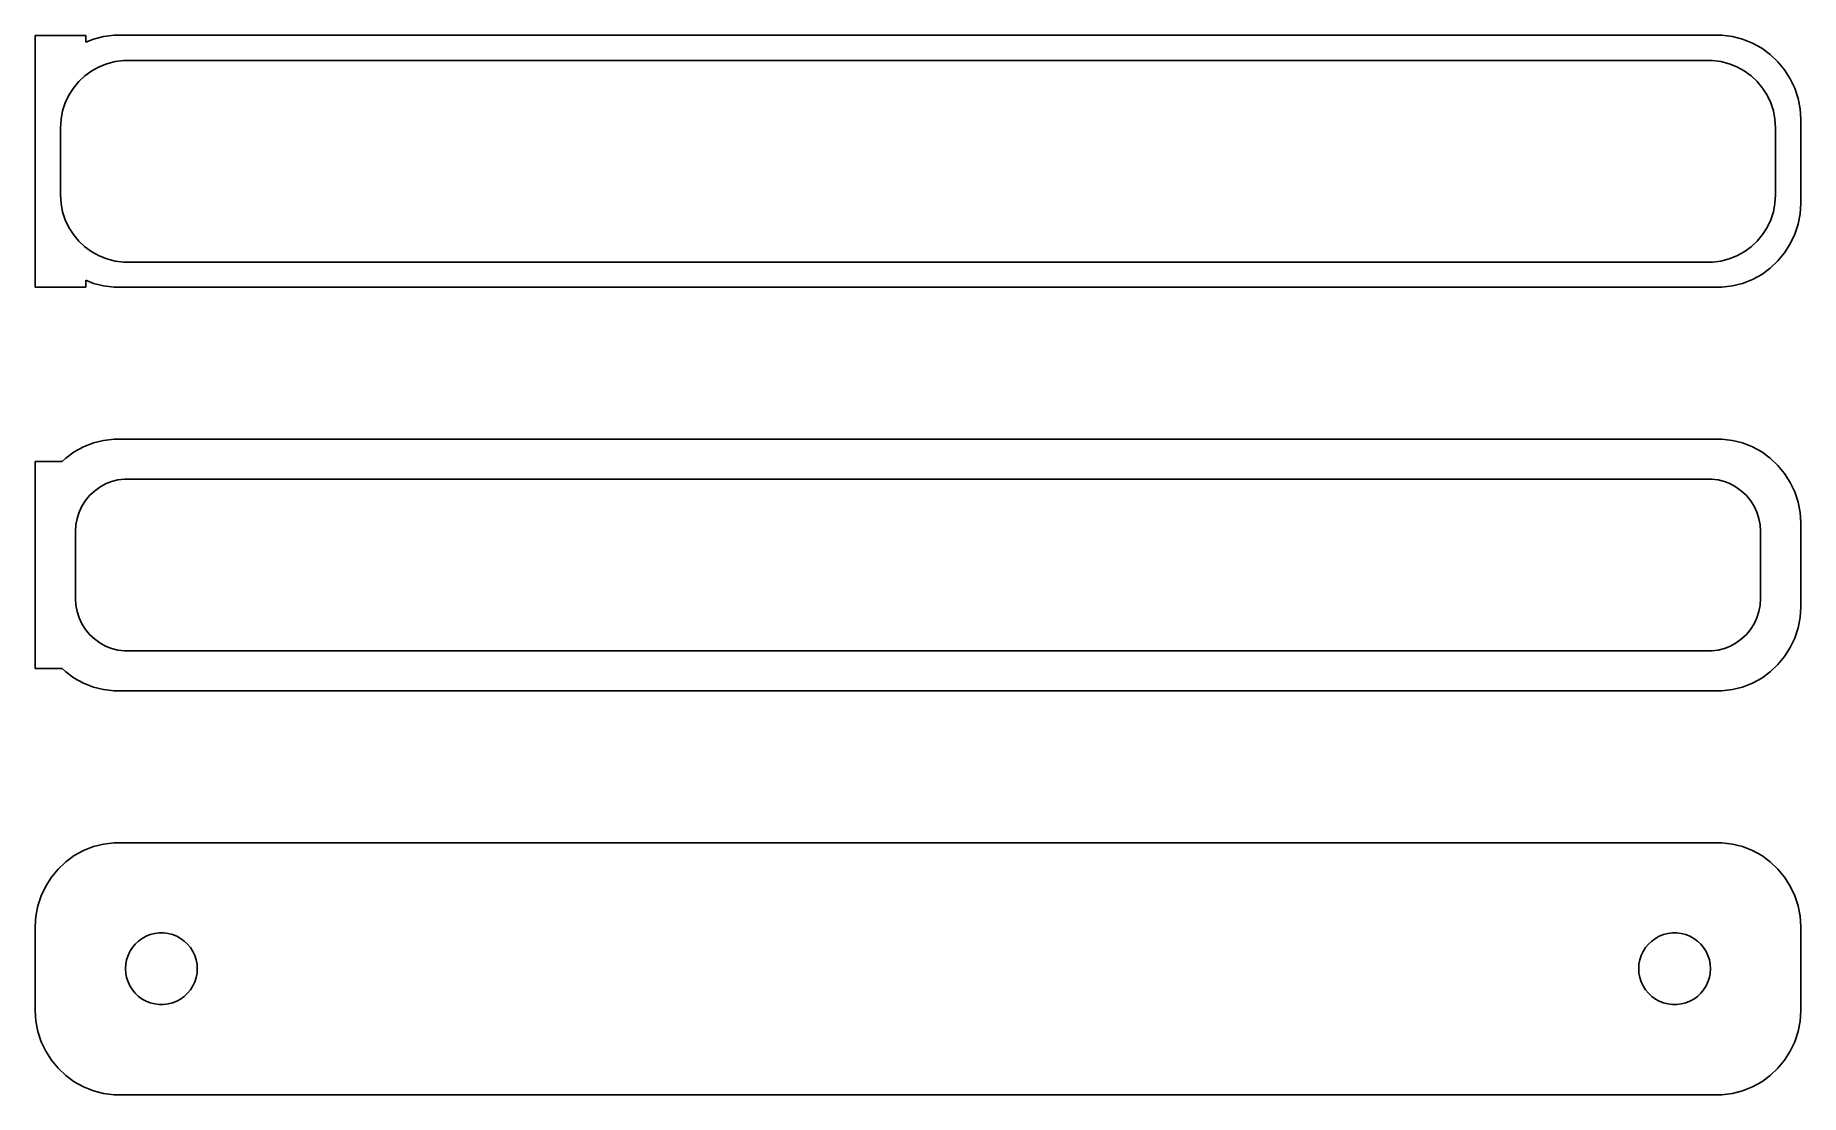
# Model space of a CAD drawing. Header units: metres. Extents: x -52 to 52, y 65 to 127.
import ezdxf

# ---------------------------------------------------------------- set-up
doc = ezdxf.new("R2010")
doc.units = ezdxf.units.M

msp = doc.modelspace()

# ---------------------------------------------------------------- linework, layer by layer
for p, q in [((-49.5, 127.479), (-52.5, 127.479)), ((-52.5, 127.479), (-52.5, 112.521)), ((-49.5, 127.075), (-49.5, 127.479)), ((-49.0451, 127.255), (-49.5, 127.075)), ((-48.4369, 127.411), (-49.0451, 127.255)), ((-47.8139, 127.49), (-48.4369, 127.411)), ((47.8139, 127.49), (-47.8139, 127.49)), ((48.4369, 127.411), (47.8139, 127.49)), ((49.0451, 127.255), (48.4369, 127.411)), ((49.6289, 127.024), (49.0451, 127.255)), ((50.1791, 126.722), (49.6289, 127.024)), ((50.6871, 126.353), (50.1791, 126.722)), ((51.1448, 125.923), (50.6871, 126.353)), ((-49.9159, 124.738), (-49.5497, 125.082)), ((-49.5497, 125.082), (-49.1433, 125.377)), ((-49.1433, 125.377), (-48.7031, 125.619)), ((-48.7031, 125.619), (-48.2361, 125.804)), ((-48.2361, 125.804), (-47.7495, 125.929)), ((-47.7495, 125.929), (-47.2512, 125.992)), ((-47.2512, 125.992), (47.2512, 125.992)), ((47.2512, 125.992), (47.7495, 125.929)), ((47.7495, 125.929), (48.2361, 125.804)), ((48.2361, 125.804), (48.7031, 125.619)), ((48.7031, 125.619), (49.1433, 125.377)), ((49.1433, 125.377), (49.5497, 125.082)), ((49.5497, 125.082), (49.9159, 124.738)), ((51.5451, 125.439), (51.1448, 125.923)), ((51.8815, 124.909), (51.5451, 125.439)), ((-50.7191, 123.472), (-50.5052, 123.927)), ((-50.5052, 123.927), (-50.2361, 124.351)), ((-50.2361, 124.351), (-49.9159, 124.738)), ((49.9159, 124.738), (50.2361, 124.351)), ((50.2361, 124.351), (50.5052, 123.927)), ((50.5052, 123.927), (50.7191, 123.472)), ((52.1489, 124.341), (51.8815, 124.909)), ((52.3429, 123.743), (52.1489, 124.341)), ((-50.9685, 122.501), (-50.8743, 122.995)), ((-50.8743, 122.995), (-50.7191, 123.472)), ((50.7191, 123.472), (50.8743, 122.995)), ((50.8743, 122.995), (50.9685, 122.501)), ((52.4606, 123.127), (52.3429, 123.743)), ((52.5, 122.5), (52.4606, 123.127)), ((-51, 122), (-50.9685, 122.501)), ((-51, 118), (-51, 122)), ((50.9685, 122.501), (51, 122)), ((51, 122), (51, 118)), ((52.5, 117.5), (52.5, 122.5)), ((-50.9685, 117.499), (-51, 118)), ((51, 118), (50.9685, 117.499)), ((-50.8743, 117.005), (-50.9685, 117.499)), ((-50.7191, 116.528), (-50.8743, 117.005)), ((50.8743, 117.005), (50.7191, 116.528)), ((50.9685, 117.499), (50.8743, 117.005)), ((52.3429, 116.257), (52.4606, 116.873)), ((52.4606, 116.873), (52.5, 117.5)), ((-50.5052, 116.073), (-50.7191, 116.528)), ((-50.2361, 115.649), (-50.5052, 116.073)), ((-49.9159, 115.262), (-50.2361, 115.649)), ((50.2361, 115.649), (49.9159, 115.262)), ((50.5052, 116.073), (50.2361, 115.649)), ((50.7191, 116.528), (50.5052, 116.073)), ((51.8815, 115.091), (52.1489, 115.659)), ((52.1489, 115.659), (52.3429, 116.257)), ((-49.5497, 114.918), (-49.9159, 115.262)), ((-49.1433, 114.623), (-49.5497, 114.918)), ((-48.7031, 114.381), (-49.1433, 114.623)), ((49.1433, 114.623), (48.7031, 114.381)), ((49.5497, 114.918), (49.1433, 114.623)), ((49.9159, 115.262), (49.5497, 114.918)), ((51.1448, 114.077), (51.5451, 114.561)), ((51.5451, 114.561), (51.8815, 115.091)), ((-48.2361, 114.196), (-48.7031, 114.381)), ((-47.7495, 114.071), (-48.2361, 114.196)), ((-47.2512, 114.008), (-47.7495, 114.071)), ((47.2512, 114.008), (-47.2512, 114.008)), ((47.7495, 114.071), (47.2512, 114.008)), ((48.2361, 114.196), (47.7495, 114.071)), ((48.7031, 114.381), (48.2361, 114.196)), ((50.1791, 113.278), (50.6871, 113.647)), ((50.6871, 113.647), (51.1448, 114.077)), ((-52.5, 112.521), (-49.5, 112.521)), ((-49.5, 112.521), (-49.5, 112.925)), ((-49.5, 112.925), (-49.0451, 112.745)), ((-49.0451, 112.745), (-48.4369, 112.589)), ((-48.4369, 112.589), (-47.8139, 112.51)), ((-47.8139, 112.51), (47.8139, 112.51)), ((47.8139, 112.51), (48.4369, 112.589)), ((48.4369, 112.589), (49.0451, 112.745)), ((49.0451, 112.745), (49.6289, 112.976)), ((49.6289, 112.976), (50.1791, 113.278)), ((-49.6289, 103.024), (-50.1791, 102.722)), ((-49.0451, 103.255), (-49.6289, 103.024)), ((-48.4369, 103.411), (-49.0451, 103.255)), ((-47.8139, 103.49), (-48.4369, 103.411)), ((47.8139, 103.49), (-47.8139, 103.49)), ((48.4369, 103.411), (47.8139, 103.49)), ((49.0451, 103.255), (48.4369, 103.411)), ((49.6289, 103.024), (49.0451, 103.255)), ((50.1791, 102.722), (49.6289, 103.024)), ((-50.9, 102.153), (-52.5, 102.153)), ((-52.5, 102.153), (-52.5, 89.8474)), ((-50.6871, 102.353), (-50.9, 102.153)), ((-50.1791, 102.722), (-50.6871, 102.353)), ((50.6871, 102.353), (50.1791, 102.722)), ((51.1448, 101.923), (50.6871, 102.353)), ((51.5451, 101.439), (51.1448, 101.923)), ((-48.668, 100.628), (-48.3254, 100.817)), ((-48.3254, 100.817), (-47.9619, 100.961)), ((-47.9619, 100.961), (-47.5833, 101.058)), ((-47.5833, 101.058), (-47.1954, 101.107)), ((-47.1954, 101.107), (47.1954, 101.107)), ((47.1954, 101.107), (47.5833, 101.058)), ((47.5833, 101.058), (47.9619, 100.961)), ((47.9619, 100.961), (48.3254, 100.817)), ((48.3254, 100.817), (48.668, 100.628)), ((51.8815, 100.909), (51.5451, 101.439)), ((52.1489, 100.341), (51.8815, 100.909)), ((-49.7279, 99.4996), (-49.5184, 99.8297)), ((-49.5184, 99.8297), (-49.2692, 100.131)), ((-49.2692, 100.131), (-48.9842, 100.399)), ((-48.9842, 100.399), (-48.668, 100.628)), ((48.668, 100.628), (48.9842, 100.399)), ((48.9842, 100.399), (49.2692, 100.131)), ((49.2692, 100.131), (49.5184, 99.8297)), ((49.5184, 99.8297), (49.7279, 99.4996)), ((52.3429, 99.7434), (52.1489, 100.341)), ((-50.0884, 98.3902), (-50.0151, 98.7741)), ((-50.0151, 98.7741), (-49.8943, 99.1459)), ((-49.8943, 99.1459), (-49.7279, 99.4996)), ((49.7279, 99.4996), (49.8943, 99.1459)), ((49.8943, 99.1459), (50.0151, 98.7741)), ((50.0151, 98.7741), (50.0884, 98.3902)), ((52.4606, 99.1267), (52.3429, 99.7434)), ((52.5, 98.5), (52.4606, 99.1267)), ((-50.1129, 98), (-50.0884, 98.3902)), ((-50.1129, 94), (-50.1129, 98)), ((50.0884, 98.3902), (50.1129, 98)), ((50.1129, 98), (50.1129, 94)), ((52.5, 93.5), (52.5, 98.5)), ((-50.0884, 93.6098), (-50.1129, 94)), ((-50.0151, 93.2259), (-50.0884, 93.6098)), ((50.0884, 93.6098), (50.0151, 93.2259)), ((50.1129, 94), (50.0884, 93.6098)), ((52.4606, 92.8733), (52.5, 93.5)), ((-49.8943, 92.8541), (-50.0151, 93.2259)), ((-49.7279, 92.5004), (-49.8943, 92.8541)), ((-49.5184, 92.1703), (-49.7279, 92.5004)), ((49.7279, 92.5004), (49.5184, 92.1703)), ((49.8943, 92.8541), (49.7279, 92.5004)), ((50.0151, 93.2259), (49.8943, 92.8541)), ((52.3429, 92.2566), (52.4606, 92.8733)), ((-49.2692, 91.8691), (-49.5184, 92.1703)), ((-48.9842, 91.6015), (-49.2692, 91.8691)), ((-48.668, 91.3717), (-48.9842, 91.6015)), ((-48.3254, 91.1833), (-48.668, 91.3717)), ((48.668, 91.3717), (48.3254, 91.1833)), ((48.9842, 91.6015), (48.668, 91.3717)), ((49.2692, 91.8691), (48.9842, 91.6015)), ((49.5184, 92.1703), (49.2692, 91.8691)), ((51.8815, 91.0912), (52.1489, 91.6594)), ((52.1489, 91.6594), (52.3429, 92.2566)), ((-47.9619, 91.0394), (-48.3254, 91.1833)), ((-47.5833, 90.9422), (-47.9619, 91.0394)), ((-47.1954, 90.8932), (-47.5833, 90.9422)), ((47.1954, 90.8932), (-47.1954, 90.8932)), ((47.5833, 90.9422), (47.1954, 90.8932)), ((47.9619, 91.0394), (47.5833, 90.9422)), ((48.3254, 91.1833), (47.9619, 91.0394)), ((51.1448, 90.0773), (51.5451, 90.5611)), ((51.5451, 90.5611), (51.8815, 91.0912)), ((-52.5, 89.8474), (-50.9, 89.8474)), ((-50.9, 89.8474), (-50.6871, 89.6474)), ((-50.6871, 89.6474), (-50.1791, 89.2784)), ((-50.1791, 89.2784), (-49.6289, 88.9759)), ((49.6289, 88.9759), (50.1791, 89.2784)), ((50.1791, 89.2784), (50.6871, 89.6474)), ((50.6871, 89.6474), (51.1448, 90.0773)), ((-49.6289, 88.9759), (-49.0451, 88.7447)), ((-49.0451, 88.7447), (-48.4369, 88.5886)), ((-48.4369, 88.5886), (-47.8139, 88.5099)), ((-47.8139, 88.5099), (47.8139, 88.5099)), ((47.8139, 88.5099), (48.4369, 88.5886)), ((48.4369, 88.5886), (49.0451, 88.7447)), ((49.0451, 88.7447), (49.6289, 88.9759)), ((-49.6289, 79.0241), (-50.1791, 78.7216)), ((-49.0451, 79.2553), (-49.6289, 79.0241)), ((-48.4369, 79.4114), (-49.0451, 79.2553)), ((-47.8139, 79.4901), (-48.4369, 79.4114)), ((47.8139, 79.4901), (-47.8139, 79.4901)), ((48.4369, 79.4114), (47.8139, 79.4901)), ((49.0451, 79.2553), (48.4369, 79.4114)), ((49.6289, 79.0241), (49.0451, 79.2553)), ((50.1791, 78.7216), (49.6289, 79.0241)), ((-51.1448, 77.9227), (-51.5451, 77.4389)), ((-50.6871, 78.3526), (-51.1448, 77.9227)), ((-50.1791, 78.7216), (-50.6871, 78.3526)), ((50.6871, 78.3526), (50.1791, 78.7216)), ((51.1448, 77.9227), (50.6871, 78.3526)), ((51.5451, 77.4389), (51.1448, 77.9227)), ((-51.8815, 76.9088), (-52.1489, 76.3406)), ((-51.5451, 77.4389), (-51.8815, 76.9088)), ((51.8815, 76.9088), (51.5451, 77.4389)), ((52.1489, 76.3406), (51.8815, 76.9088)), ((-52.3429, 75.7434), (-52.4606, 75.1267)), ((-52.1489, 76.3406), (-52.3429, 75.7434)), ((52.3429, 75.7434), (52.1489, 76.3406)), ((52.4606, 75.1267), (52.3429, 75.7434)), ((-52.4606, 75.1267), (-52.5, 74.5)), ((52.5, 74.5), (52.4606, 75.1267)), ((-52.5, 74.5), (-52.5, 69.5)), ((-46.5565, 73.4617), (-46.3611, 73.6453)), ((-46.3611, 73.6453), (-46.1441, 73.8029)), ((-46.1441, 73.8029), (-45.9092, 73.9321)), ((-45.9092, 73.9321), (-45.6598, 74.0308)), ((-45.6598, 74.0308), (-45.4001, 74.0975)), ((-45.4001, 74.0975), (-45.1341, 74.1311)), ((-45.1341, 74.1311), (-44.8659, 74.1311)), ((-44.8659, 74.1311), (-44.5999, 74.0975)), ((-44.5999, 74.0975), (-44.3401, 74.0308)), ((-44.3401, 74.0308), (-44.0908, 73.9321)), ((-44.0908, 73.9321), (-43.8559, 73.8029)), ((-43.8559, 73.8029), (-43.6389, 73.6453)), ((-43.6389, 73.6453), (-43.4434, 73.4617)), ((43.4434, 73.4617), (43.6389, 73.6453)), ((43.6389, 73.6453), (43.8559, 73.8029)), ((43.8559, 73.8029), (44.0908, 73.9321)), ((44.0908, 73.9321), (44.3401, 74.0308)), ((44.3401, 74.0308), (44.5999, 74.0975)), ((44.5999, 74.0975), (44.8659, 74.1311)), ((44.8659, 74.1311), (45.1341, 74.1311)), ((45.1341, 74.1311), (45.4001, 74.0975)), ((45.4001, 74.0975), (45.6598, 74.0308)), ((45.6598, 74.0308), (45.9092, 73.9321)), ((45.9092, 73.9321), (46.1441, 73.8029)), ((46.1441, 73.8029), (46.3611, 73.6453)), ((46.3611, 73.6453), (46.5565, 73.4617)), ((52.5, 69.5), (52.5, 74.5)), ((-47.1185, 72.2676), (-47.0682, 72.531)), ((-47.0682, 72.531), (-46.9853, 72.786)), ((-46.9853, 72.786), (-46.8712, 73.0287)), ((-46.8712, 73.0287), (-46.7275, 73.2551)), ((-46.7275, 73.2551), (-46.5565, 73.4617)), ((-43.4434, 73.4617), (-43.2725, 73.2551)), ((-43.2725, 73.2551), (-43.1288, 73.0287)), ((-43.1288, 73.0287), (-43.0146, 72.786)), ((-43.0146, 72.786), (-42.9318, 72.531)), ((-42.9318, 72.531), (-42.8815, 72.2676)), ((42.8815, 72.2676), (42.9318, 72.531)), ((42.9318, 72.531), (43.0146, 72.786)), ((43.0146, 72.786), (43.1288, 73.0287)), ((43.1288, 73.0287), (43.2725, 73.2551)), ((43.2725, 73.2551), (43.4434, 73.4617)), ((46.5565, 73.4617), (46.7275, 73.2551)), ((46.7275, 73.2551), (46.8712, 73.0287)), ((46.8712, 73.0287), (46.9853, 72.786)), ((46.9853, 72.786), (47.0682, 72.531)), ((47.0682, 72.531), (47.1185, 72.2676)), ((-47.1353, 72), (-47.1185, 72.2676)), ((-47.1185, 71.7324), (-47.1353, 72)), ((-47.0682, 71.469), (-47.1185, 71.7324)), ((-46.9853, 71.214), (-47.0682, 71.469)), ((-42.9318, 71.469), (-43.0146, 71.214)), ((-42.8815, 71.7324), (-42.9318, 71.469)), ((-42.8815, 72.2676), (-42.8647, 72)), ((-42.8647, 72), (-42.8815, 71.7324)), ((42.8647, 72), (42.8815, 72.2676)), ((42.8815, 71.7324), (42.8647, 72)), ((42.9318, 71.469), (42.8815, 71.7324)), ((43.0146, 71.214), (42.9318, 71.469)), ((47.0682, 71.469), (46.9853, 71.214)), ((47.1185, 71.7324), (47.0682, 71.469)), ((47.1185, 72.2676), (47.1353, 72)), ((47.1353, 72), (47.1185, 71.7324)), ((-46.8712, 70.9713), (-46.9853, 71.214)), ((-46.7275, 70.7449), (-46.8712, 70.9713)), ((-46.5565, 70.5383), (-46.7275, 70.7449)), ((-46.3611, 70.3547), (-46.5565, 70.5383)), ((-46.1441, 70.1971), (-46.3611, 70.3547)), ((-43.6389, 70.3547), (-43.8559, 70.1971)), ((-43.4434, 70.5383), (-43.6389, 70.3547)), ((-43.2725, 70.7449), (-43.4434, 70.5383)), ((-43.1288, 70.9713), (-43.2725, 70.7449)), ((-43.0146, 71.214), (-43.1288, 70.9713)), ((43.1288, 70.9713), (43.0146, 71.214)), ((43.2725, 70.7449), (43.1288, 70.9713)), ((43.4434, 70.5383), (43.2725, 70.7449)), ((43.6389, 70.3547), (43.4434, 70.5383)), ((43.8559, 70.1971), (43.6389, 70.3547)), ((46.3611, 70.3547), (46.1441, 70.1971)), ((46.5565, 70.5383), (46.3611, 70.3547)), ((46.7275, 70.7449), (46.5565, 70.5383)), ((46.8712, 70.9713), (46.7275, 70.7449)), ((46.9853, 71.214), (46.8712, 70.9713)), ((-52.5, 69.5), (-52.4606, 68.8733)), ((-45.9092, 70.0679), (-46.1441, 70.1971)), ((-45.6598, 69.9692), (-45.9092, 70.0679)), ((-45.4001, 69.9025), (-45.6598, 69.9692)), ((-45.1341, 69.8689), (-45.4001, 69.9025)), ((-44.8659, 69.8689), (-45.1341, 69.8689)), ((-44.5999, 69.9025), (-44.8659, 69.8689)), ((-44.3401, 69.9692), (-44.5999, 69.9025)), ((-44.0908, 70.0679), (-44.3401, 69.9692)), ((-43.8559, 70.1971), (-44.0908, 70.0679)), ((44.0908, 70.0679), (43.8559, 70.1971)), ((44.3401, 69.9692), (44.0908, 70.0679)), ((44.5999, 69.9025), (44.3401, 69.9692)), ((44.8659, 69.8689), (44.5999, 69.9025)), ((45.1341, 69.8689), (44.8659, 69.8689)), ((45.4001, 69.9025), (45.1341, 69.8689)), ((45.6598, 69.9692), (45.4001, 69.9025)), ((45.9092, 70.0679), (45.6598, 69.9692)), ((46.1441, 70.1971), (45.9092, 70.0679)), ((52.4606, 68.8733), (52.5, 69.5)), ((-52.4606, 68.8733), (-52.3429, 68.2566)), ((-52.3429, 68.2566), (-52.1489, 67.6594)), ((52.1489, 67.6594), (52.3429, 68.2566)), ((52.3429, 68.2566), (52.4606, 68.8733)), ((-52.1489, 67.6594), (-51.8815, 67.0912)), ((51.8815, 67.0912), (52.1489, 67.6594)), ((-51.8815, 67.0912), (-51.5451, 66.5611)), ((-51.5451, 66.5611), (-51.1448, 66.0773)), ((51.1448, 66.0773), (51.5451, 66.5611)), ((51.5451, 66.5611), (51.8815, 67.0912)), ((-51.1448, 66.0773), (-50.6871, 65.6474)), ((-50.6871, 65.6474), (-50.1791, 65.2784)), ((-50.1791, 65.2784), (-49.6289, 64.9759)), ((49.6289, 64.9759), (50.1791, 65.2784)), ((50.1791, 65.2784), (50.6871, 65.6474)), ((50.6871, 65.6474), (51.1448, 66.0773)), ((-49.6289, 64.9759), (-49.0451, 64.7447)), ((-49.0451, 64.7447), (-48.4369, 64.5886)), ((-48.4369, 64.5886), (-47.8139, 64.5099)), ((-47.8139, 64.5099), (47.8139, 64.5099)), ((47.8139, 64.5099), (48.4369, 64.5886)), ((48.4369, 64.5886), (49.0451, 64.7447)), ((49.0451, 64.7447), (49.6289, 64.9759))]:
    msp.add_line(p, q)

doc.saveas('drawing.dxf')
